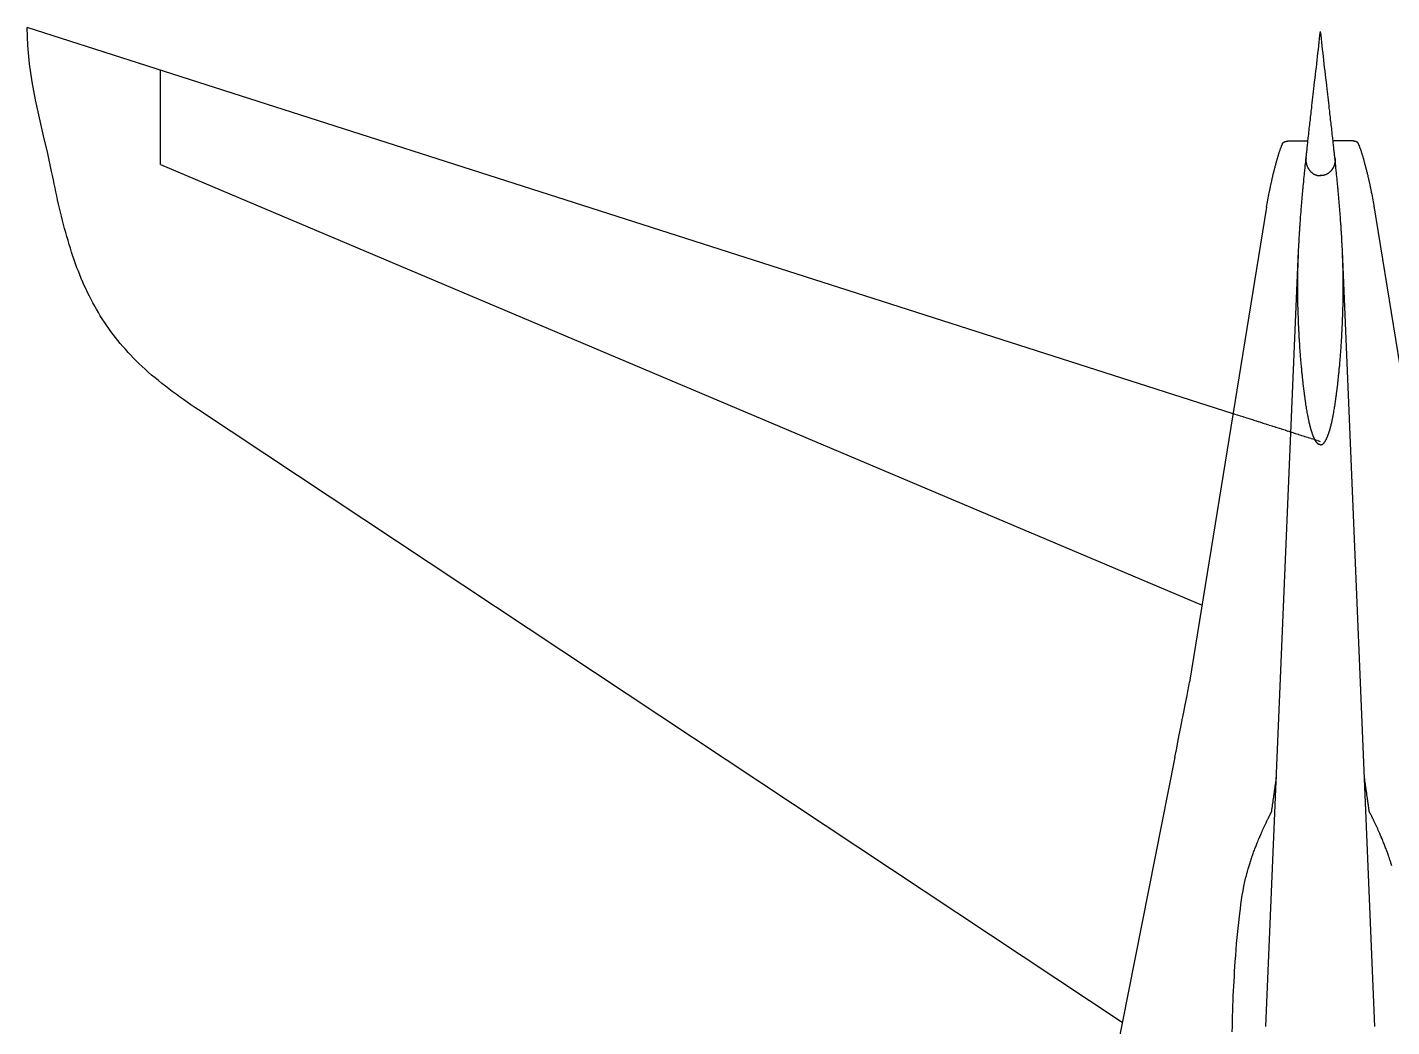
# Model space of a CAD drawing. Extents: x 73554 to 206494, y -55407 to 34157.
# Drawn here: x 164792 to 175028, y 786 to 8282 of the extents above; entities that cross this region are included whole.
import ezdxf

# ---------------------------------------------------------------- set-up
doc = ezdxf.new("R2010")
doc.units = 0
doc.header["$MEASUREMENT"] = 0
doc.linetypes.add('CENTERLINE', pattern=[25.4, 19.05, -1.5875, 3.175, -1.5875])
doc.linetypes.add('SOLID', pattern=[0])
doc.layers.add('LAYER_0$C$L0', color=7, linetype='SOLID')

msp = doc.modelspace()

# ---------------------------------------------------------------- linework, layer by layer
at = {"layer": 'LAYER_0$C$L0'}
for p, q in [((173839, 5384), (164792, 8282)), ((173839, 5384), (164792, 8282)), ((173839, 5384), (164792, 8282)), ((165792, 7254), (165792, 7962)), ((165792, 7254), (173606, 3947)), ((174090, 6932), (173512, 3369)), ((175476, 3369), (174896, 6943)), ((174085, 786), (174330, 6603)), ((174903, 786), (174658, 6603)), ((173006, 816), (166076, 5412)), ((173401, 2807), (172722, -615))]:
    msp.add_line(p, q, dxfattribs=at)
at = {"layer": 'LAYER_0$C$L0', "linetype": 'CENTERLINE'}
msp.add_line((174494, 5174), (173839, 5384), dxfattribs=at)
at = {"layer": 'LAYER_0$C$L0'}
for points in [[(166076, 5412), (166048, 5431), (166019, 5450), (165991, 5470), (165963, 5490), (165935, 5510), (165908, 5530), (165880, 5551), (165854, 5571), (165828, 5591), (165802, 5611), (165776, 5632), (165751, 5653), (165725, 5674), (165700, 5695), (165676, 5717), (165654, 5738), (165632, 5758), (165611, 5779), (165589, 5801), (165569, 5822), (165548, 5844), (165528, 5867), (165508, 5889), (165490, 5911), (165472, 5933), (165454, 5955), (165437, 5978), (165420, 6001), (165403, 6024), (165387, 6047), (165371, 6071), (165355, 6095), (165340, 6119), (165326, 6143), (165311, 6167), (165298, 6191), (165284, 6216), (165271, 6241), (165258, 6266), (165245, 6292), (165233, 6319), (165220, 6345), (165209, 6371), (165197, 6398), (165186, 6425), (165176, 6452), (165165, 6479), (165155, 6508), (165144, 6537), (165134, 6566), (165125, 6595), (165116, 6625), (165106, 6654), (165098, 6684), (165089, 6713), (165081, 6743), (165072, 6774), (165064, 6804), (165056, 6834), (165048, 6865), (165041, 6895), (165034, 6926), (165027, 6956), (165020, 6987), (165013, 7017), (165007, 7048), (165001, 7078), (164994, 7109), (164988, 7139), (164982, 7170), (164975, 7200), (164946, 7335), (164915, 7469), (164884, 7604), (164855, 7739), (164830, 7874), (164810, 8009), (164797, 8146), (164792, 8282)], [(174494, 5151), (174494, 5151), (174493, 5151), (174493, 5151), (174492, 5151), (174492, 5151), (174492, 5151), (174491, 5151), (174491, 5151), (174490, 5151), (174490, 5151), (174490, 5151), (174489, 5151), (174489, 5151), (174488, 5151), (174488, 5151), (174488, 5152), (174487, 5152), (174486, 5152), (174486, 5152), (174485, 5152), (174485, 5152), (174484, 5153), (174484, 5153), (174483, 5153), (174482, 5153), (174482, 5154), (174481, 5154), (174480, 5154), (174479, 5155), (174479, 5155), (174478, 5156), (174477, 5156), (174477, 5157), (174476, 5157), (174475, 5157), (174475, 5158), (174474, 5158), (174474, 5159), (174473, 5159), (174473, 5160), (174472, 5160), (174471, 5161), (174471, 5161), (174470, 5162), (174470, 5162), (174469, 5163), (174469, 5164), (174468, 5164), (174468, 5165), (174467, 5165), (174467, 5166), (174466, 5167), (174466, 5167), (174465, 5168), (174465, 5169), (174464, 5169), (174464, 5170), (174463, 5171), (174463, 5171), (174462, 5172), (174462, 5173), (174461, 5173), (174461, 5174), (174460, 5175), (174460, 5176), (174459, 5177), (174458, 5178), (174458, 5179), (174457, 5180), (174457, 5181), (174456, 5182), (174456, 5183), (174455, 5184), (174454, 5185), (174454, 5186), (174453, 5187), (174453, 5188), (174452, 5189), (174451, 5190), (174451, 5191), (174450, 5193), (174449, 5194), (174449, 5196), (174448, 5197), (174447, 5199), (174446, 5201), (174446, 5202), (174445, 5204), (174444, 5206), (174443, 5208), (174443, 5209), (174442, 5211), (174441, 5213), (174440, 5215), (174440, 5217), (174439, 5219), (174438, 5220), (174438, 5222), (174437, 5223), (174437, 5224), (174436, 5225), (174436, 5227), (174435, 5228), (174435, 5229), (174434, 5232), (174433, 5234), (174432, 5237), (174431, 5240), (174431, 5242), (174430, 5245), (174429, 5247), (174428, 5250), (174427, 5252), (174427, 5254), (174426, 5256), (174425, 5258), (174425, 5260), (174424, 5262), (174424, 5264), (174423, 5267), (174422, 5269), (174422, 5271), (174421, 5273), (174421, 5275), (174420, 5277), (174419, 5279), (174419, 5281), (174418, 5283), (174418, 5286), (174417, 5288), (174416, 5291), (174416, 5293), (174415, 5296), (174415, 5298), (174414, 5300), (174413, 5303), (174413, 5305), (174412, 5307), (174412, 5309), (174411, 5311), (174411, 5313), (174410, 5316), (174410, 5318), (174409, 5320), (174408, 5324), (174408, 5329), (174407, 5333), (174406, 5338), (174405, 5342), (174404, 5346), (174403, 5351), (174402, 5355), (174401, 5359), (174401, 5362), (174400, 5366), (174399, 5369), (174399, 5373), (174398, 5376), (174397, 5380), (174397, 5383), (174395, 5393), (174393, 5403), (174392, 5412), (174390, 5422), (174388, 5432), (174387, 5441), (174385, 5451), (174384, 5461), (174383, 5466), (174382, 5471), (174382, 5477), (174381, 5482), (174380, 5487), (174379, 5493), (174379, 5498), (174378, 5503), (174377, 5509), (174376, 5514), (174376, 5519), (174375, 5525), (174374, 5530), (174374, 5535), (174373, 5541), (174372, 5546), (174371, 5551), (174371, 5557), (174370, 5562), (174369, 5568), (174369, 5573), (174368, 5579), (174367, 5584), (174367, 5590), (174366, 5595), (174365, 5601), (174365, 5606), (174364, 5612), (174364, 5617), (174363, 5623), (174362, 5628), (174362, 5634), (174361, 5643), (174360, 5652), (174359, 5661), (174358, 5670), (174357, 5678), (174356, 5687), (174355, 5696), (174354, 5705), (174354, 5714), (174353, 5722), (174352, 5730), (174351, 5738), (174351, 5746), (174350, 5755), (174349, 5763), (174348, 5771), (174347, 5780), (174347, 5789), (174346, 5798), (174345, 5807), (174344, 5816), (174344, 5825), (174343, 5833), (174342, 5842), (174342, 5852), (174341, 5862), (174340, 5872), (174340, 5882), (174339, 5892), (174338, 5902), (174338, 5912), (174337, 5922), (174336, 5929), (174336, 5936), (174336, 5944), (174335, 5951), (174335, 5958), (174334, 5966), (174334, 5973), (174334, 5980), (174333, 5988), (174333, 5995), (174332, 6003), (174332, 6010), (174332, 6017), (174331, 6025), (174331, 6032), (174331, 6039), (174330, 6050), (174330, 6061), (174329, 6072), (174329, 6083), (174328, 6094), (174328, 6104), (174328, 6115), (174327, 6126), (174327, 6137), (174327, 6147), (174326, 6158), (174326, 6169), (174326, 6179), (174325, 6190), (174325, 6201), (174325, 6211), (174325, 6222), (174325, 6233), (174325, 6244), (174324, 6255), (174324, 6265), (174324, 6276), (174324, 6287), (174324, 6298), (174324, 6306), (174324, 6313), (174324, 6321), (174324, 6328), (174324, 6336), (174324, 6343), (174324, 6351), (174324, 6358), (174324, 6370), (174324, 6381), (174324, 6392), (174324, 6404), (174324, 6415), (174325, 6426), (174325, 6438), (174325, 6449), (174325, 6461), (174325, 6473), (174326, 6485), (174326, 6497), (174326, 6509), (174327, 6521), (174327, 6533), (174327, 6545), (174328, 6552), (174328, 6559), (174328, 6567), (174328, 6574), (174329, 6581), (174329, 6589), (174329, 6596), (174330, 6603), (174330, 6609), (174330, 6616), (174330, 6622), (174331, 6628), (174331, 6634), (174331, 6641), (174332, 6647), (174332, 6653), (174332, 6660), (174333, 6667), (174333, 6674), (174333, 6681), (174334, 6688), (174334, 6695), (174335, 6702), (174335, 6709), (174336, 6717), (174336, 6725), (174336, 6732), (174337, 6740), (174337, 6748), (174338, 6756), (174338, 6764), (174339, 6772), (174339, 6780), (174340, 6787), (174341, 6795), (174341, 6803), (174342, 6811), (174342, 6819), (174343, 6827), (174343, 6835), (174344, 6844), (174345, 6854), (174345, 6864), (174346, 6873), (174347, 6883), (174348, 6892), (174348, 6902), (174349, 6912), (174350, 6922), (174351, 6932), (174351, 6942), (174352, 6951), (174353, 6961), (174354, 6971), (174355, 6981), (174356, 6991), (174356, 7001), (174357, 7010), (174358, 7020), (174359, 7029), (174360, 7039), (174361, 7048), (174362, 7058), (174362, 7067), (174363, 7076), (174364, 7085), (174365, 7094), (174366, 7103), (174367, 7112), (174368, 7121), (174368, 7130), (174369, 7139), (174370, 7149), (174371, 7158), (174372, 7167), (174373, 7176), (174374, 7185), (174375, 7194), (174376, 7204), (174377, 7213), (174378, 7224), (174379, 7236), (174380, 7247), (174381, 7259), (174383, 7270), (174384, 7281), (174385, 7293), (174386, 7304), (174387, 7313), (174388, 7321), (174389, 7330), (174390, 7339), (174391, 7347), (174392, 7356), (174393, 7364), (174394, 7373), (174395, 7383), (174396, 7393), (174397, 7403), (174398, 7413), (174399, 7423), (174400, 7433), (174401, 7443), (174402, 7453), (174404, 7467), (174406, 7482), (174407, 7496), (174409, 7510), (174410, 7524), (174412, 7538), (174414, 7552), (174415, 7566), (174416, 7577), (174418, 7588), (174419, 7599), (174420, 7611), (174422, 7622), (174423, 7633), (174424, 7644), (174425, 7656), (174428, 7676), (174430, 7697), (174432, 7717), (174435, 7738), (174437, 7758), (174440, 7779), (174442, 7800), (174444, 7820), (174447, 7847), (174450, 7874), (174453, 7901), (174457, 7928), (174460, 7955), (174463, 7982), (174466, 8008), (174469, 8035), (174472, 8062), (174475, 8089), (174478, 8116), (174481, 8143), (174484, 8170), (174487, 8197), (174490, 8224), (174493, 8251)], [(174494, 5151), (174494, 5151), (174495, 5151), (174495, 5151), (174496, 5151), (174496, 5151), (174496, 5151), (174497, 5151), (174497, 5151), (174498, 5151), (174498, 5151), (174498, 5151), (174499, 5151), (174499, 5151), (174500, 5151), (174500, 5151), (174500, 5152), (174501, 5152), (174502, 5152), (174502, 5152), (174503, 5152), (174503, 5152), (174504, 5153), (174504, 5153), (174505, 5153), (174506, 5153), (174506, 5154), (174507, 5154), (174508, 5154), (174509, 5155), (174509, 5155), (174510, 5156), (174511, 5156), (174512, 5157), (174512, 5157), (174513, 5157), (174513, 5158), (174514, 5158), (174514, 5159), (174515, 5159), (174516, 5160), (174516, 5160), (174517, 5161), (174517, 5161), (174518, 5162), (174518, 5162), (174519, 5163), (174519, 5164), (174520, 5164), (174520, 5165), (174521, 5165), (174521, 5166), (174522, 5167), (174522, 5167), (174523, 5168), (174523, 5169), (174524, 5169), (174524, 5170), (174525, 5171), (174525, 5171), (174526, 5172), (174526, 5173), (174527, 5173), (174527, 5174), (174528, 5175), (174528, 5176), (174529, 5177), (174530, 5178), (174530, 5179), (174531, 5180), (174531, 5181), (174532, 5182), (174533, 5183), (174533, 5184), (174534, 5185), (174534, 5186), (174535, 5187), (174535, 5188), (174536, 5189), (174537, 5190), (174537, 5191), (174538, 5193), (174539, 5194), (174539, 5196), (174540, 5197), (174541, 5199), (174542, 5201), (174542, 5202), (174543, 5204), (174544, 5206), (174545, 5208), (174545, 5209), (174546, 5211), (174547, 5213), (174548, 5215), (174549, 5217), (174549, 5219), (174550, 5220), (174550, 5222), (174551, 5223), (174551, 5224), (174552, 5225), (174552, 5227), (174553, 5228), (174553, 5229), (174554, 5232), (174555, 5234), (174556, 5237), (174557, 5240), (174557, 5242), (174558, 5245), (174559, 5247), (174560, 5250), (174561, 5252), (174561, 5254), (174562, 5256), (174563, 5258), (174563, 5260), (174564, 5262), (174564, 5264), (174565, 5267), (174566, 5269), (174566, 5271), (174567, 5273), (174568, 5275), (174568, 5277), (174569, 5279), (174569, 5281), (174570, 5283), (174570, 5286), (174571, 5288), (174572, 5291), (174572, 5293), (174573, 5296), (174574, 5298), (174574, 5300), (174575, 5303), (174575, 5305), (174576, 5307), (174576, 5309), (174577, 5311), (174577, 5313), (174578, 5316), (174578, 5318), (174579, 5320), (174580, 5324), (174581, 5329), (174581, 5333), (174582, 5338), (174583, 5342), (174584, 5346), (174585, 5351), (174586, 5355), (174587, 5359), (174587, 5362), (174588, 5366), (174589, 5369), (174589, 5373), (174590, 5376), (174591, 5380), (174591, 5383), (174593, 5393), (174595, 5403), (174597, 5412), (174598, 5422), (174600, 5432), (174601, 5441), (174603, 5451), (174604, 5461), (174605, 5466), (174606, 5471), (174606, 5477), (174607, 5482), (174608, 5487), (174609, 5493), (174609, 5498), (174610, 5503), (174611, 5509), (174612, 5514), (174612, 5519), (174613, 5525), (174614, 5530), (174615, 5535), (174615, 5541), (174616, 5546), (174617, 5551), (174617, 5557), (174618, 5562), (174619, 5568), (174619, 5573), (174620, 5579), (174621, 5584), (174621, 5590), (174622, 5595), (174623, 5601), (174623, 5606), (174624, 5612), (174624, 5617), (174625, 5623), (174626, 5628), (174626, 5634), (174627, 5643), (174628, 5652), (174629, 5661), (174630, 5670), (174631, 5678), (174632, 5687), (174633, 5696), (174634, 5705), (174634, 5714), (174635, 5722), (174636, 5730), (174637, 5738), (174638, 5746), (174638, 5755), (174639, 5763), (174640, 5771), (174641, 5780), (174641, 5789), (174642, 5798), (174643, 5807), (174644, 5816), (174644, 5825), (174645, 5833), (174646, 5842), (174646, 5852), (174647, 5862), (174648, 5872), (174649, 5882), (174649, 5892), (174650, 5902), (174651, 5912), (174651, 5922), (174652, 5929), (174652, 5936), (174652, 5944), (174653, 5951), (174653, 5958), (174654, 5966), (174654, 5973), (174655, 5980), (174655, 5988), (174655, 5995), (174656, 6003), (174656, 6010), (174656, 6017), (174657, 6025), (174657, 6032), (174657, 6039), (174658, 6050), (174658, 6061), (174659, 6072), (174659, 6083), (174660, 6094), (174660, 6104), (174661, 6115), (174661, 6126), (174661, 6137), (174662, 6147), (174662, 6158), (174662, 6169), (174662, 6179), (174663, 6190), (174663, 6201), (174663, 6211), (174663, 6222), (174663, 6233), (174664, 6244), (174664, 6255), (174664, 6265), (174664, 6276), (174664, 6287), (174664, 6298), (174664, 6306), (174664, 6313), (174664, 6321), (174664, 6328), (174664, 6336), (174664, 6343), (174664, 6351), (174664, 6358), (174664, 6370), (174664, 6381), (174664, 6392), (174664, 6404), (174664, 6415), (174663, 6426), (174663, 6438), (174663, 6449), (174663, 6461), (174663, 6473), (174662, 6485), (174662, 6497), (174662, 6509), (174661, 6521), (174661, 6533), (174661, 6545), (174660, 6552), (174660, 6559), (174660, 6567), (174660, 6574), (174659, 6581), (174659, 6589), (174659, 6596), (174658, 6603), (174658, 6609), (174658, 6616), (174658, 6622), (174657, 6628), (174657, 6634), (174657, 6641), (174656, 6647), (174656, 6653), (174656, 6660), (174655, 6667), (174655, 6674), (174655, 6681), (174654, 6688), (174654, 6695), (174653, 6702), (174653, 6709), (174653, 6717), (174652, 6725), (174652, 6732), (174651, 6740), (174651, 6748), (174650, 6756), (174650, 6764), (174649, 6772), (174649, 6780), (174648, 6787), (174648, 6795), (174647, 6803), (174646, 6811), (174646, 6819), (174645, 6827), (174645, 6835), (174644, 6844), (174643, 6854), (174643, 6864), (174642, 6873), (174641, 6883), (174641, 6892), (174640, 6902), (174639, 6912), (174638, 6922), (174637, 6932), (174637, 6942), (174636, 6951), (174635, 6961), (174634, 6971), (174633, 6981), (174632, 6991), (174632, 7001), (174631, 7010), (174630, 7020), (174629, 7029), (174628, 7039), (174627, 7048), (174627, 7058), (174626, 7067), (174625, 7076), (174624, 7085), (174623, 7094), (174622, 7103), (174621, 7112), (174621, 7121), (174620, 7130), (174619, 7139), (174618, 7149), (174617, 7158), (174616, 7167), (174615, 7176), (174614, 7185), (174613, 7194), (174612, 7204), (174611, 7213), (174610, 7224), (174609, 7236), (174608, 7247), (174607, 7259), (174606, 7270), (174604, 7281), (174603, 7293), (174602, 7304), (174601, 7313), (174600, 7321), (174599, 7330), (174598, 7339), (174597, 7347), (174596, 7356), (174595, 7364), (174595, 7373), (174593, 7383), (174592, 7393), (174591, 7403), (174590, 7413), (174589, 7423), (174588, 7433), (174587, 7443), (174586, 7453), (174584, 7467), (174582, 7482), (174581, 7496), (174579, 7510), (174578, 7524), (174576, 7538), (174575, 7552), (174573, 7566), (174572, 7577), (174570, 7588), (174569, 7599), (174568, 7611), (174567, 7622), (174565, 7633), (174564, 7644), (174563, 7656), (174560, 7676), (174558, 7697), (174556, 7717), (174553, 7738), (174551, 7758), (174549, 7779), (174546, 7800), (174544, 7820), (174541, 7847), (174538, 7874), (174535, 7901), (174532, 7928), (174528, 7955), (174525, 7982), (174522, 8008), (174519, 8035), (174516, 8062), (174513, 8089), (174510, 8116), (174507, 8143), (174504, 8170), (174501, 8197), (174498, 8224), (174495, 8251)], [(174090, 6932), (174092, 6946), (174094, 6960), (174097, 6974), (174099, 6987), (174102, 7001), (174105, 7015), (174107, 7028), (174110, 7042), (174111, 7048), (174112, 7054), (174113, 7059), (174114, 7065), (174116, 7071), (174117, 7076), (174118, 7082), (174119, 7088), (174120, 7093), (174121, 7098), (174122, 7103), (174123, 7109), (174124, 7114), (174126, 7119), (174127, 7124), (174128, 7129), (174129, 7134), (174130, 7139), (174131, 7144), (174132, 7149), (174134, 7154), (174135, 7159), (174136, 7164), (174137, 7170), (174139, 7176), (174140, 7182), (174142, 7189), (174143, 7195), (174145, 7202), (174146, 7208), (174148, 7214), (174150, 7221), (174151, 7227), (174153, 7233), (174155, 7240), (174156, 7246), (174158, 7252), (174160, 7259), (174161, 7265), (174163, 7272), (174165, 7277), (174166, 7283), (174168, 7289), (174170, 7294), (174171, 7300), (174173, 7306), (174175, 7311), (174176, 7317), (174178, 7323), (174180, 7328), (174182, 7334), (174183, 7340), (174185, 7345), (174187, 7351), (174189, 7357), (174191, 7362), (174192, 7366), (174194, 7370), (174195, 7374), (174197, 7377), (174198, 7381), (174200, 7385), (174201, 7389), (174202, 7393), (174203, 7395), (174204, 7396), (174205, 7398), (174206, 7400), (174206, 7402), (174207, 7404), (174208, 7406), (174208, 7408), (174209, 7408), (174209, 7409), (174209, 7409), (174209, 7410), (174209, 7410), (174209, 7410), (174209, 7411), (174210, 7411), (174210, 7412), (174210, 7412), (174210, 7412), (174210, 7413), (174211, 7413), (174211, 7414), (174211, 7414), (174212, 7414), (174212, 7415), (174212, 7415), (174212, 7415), (174213, 7416), (174213, 7416), (174213, 7416), (174214, 7417), (174214, 7417), (174214, 7417), (174215, 7418), (174215, 7418), (174216, 7418), (174216, 7419), (174217, 7419), (174217, 7419), (174218, 7420), (174218, 7420), (174218, 7420), (174218, 7420), (174219, 7420), (174219, 7421), (174219, 7421), (174219, 7421), (174219, 7421), (174220, 7421), (174221, 7422), (174222, 7422), (174223, 7423), (174223, 7423), (174224, 7423), (174225, 7424), (174226, 7424), (174228, 7425), (174229, 7425), (174231, 7426), (174233, 7426), (174235, 7427), (174236, 7427), (174238, 7428), (174240, 7428), (174242, 7429), (174243, 7429), (174245, 7429), (174246, 7429), (174248, 7430), (174249, 7430), (174251, 7430), (174252, 7430), (174254, 7431), (174255, 7431), (174257, 7431), (174258, 7431), (174260, 7431), (174261, 7431), (174263, 7431), (174264, 7431), (174265, 7431), (174266, 7431), (174266, 7431), (174267, 7431), (174268, 7431), (174268, 7431), (174269, 7431), (174270, 7431), (174271, 7431), (174273, 7431), (174274, 7431), (174275, 7431), (174277, 7431), (174278, 7431), (174279, 7431), (174281, 7431), (174290, 7431), (174300, 7431), (174310, 7431), (174320, 7431), (174330, 7431), (174339, 7431), (174349, 7431), (174359, 7431), (174364, 7431), (174369, 7431), (174374, 7431), (174380, 7431), (174385, 7431), (174390, 7431), (174395, 7431), (174400, 7431), (174400, 7431)], [(174898, 6932), (174896, 6946), (174894, 6960), (174891, 6974), (174889, 6987), (174886, 7001), (174884, 7015), (174881, 7028), (174878, 7042), (174877, 7048), (174876, 7054), (174875, 7059), (174874, 7065), (174873, 7071), (174871, 7076), (174870, 7082), (174869, 7088), (174868, 7093), (174867, 7098), (174866, 7103), (174865, 7109), (174864, 7114), (174862, 7119), (174861, 7124), (174860, 7129), (174859, 7134), (174858, 7139), (174857, 7144), (174856, 7149), (174855, 7154), (174853, 7159), (174852, 7164), (174851, 7170), (174850, 7176), (174848, 7182), (174846, 7189), (174845, 7195), (174843, 7202), (174842, 7208), (174840, 7214), (174838, 7221), (174837, 7227), (174835, 7233), (174833, 7240), (174832, 7246), (174830, 7252), (174828, 7259), (174827, 7265), (174825, 7272), (174823, 7277), (174822, 7283), (174820, 7289), (174819, 7294), (174817, 7300), (174815, 7306), (174814, 7311), (174812, 7317), (174810, 7323), (174808, 7328), (174807, 7334), (174805, 7340), (174803, 7345), (174801, 7351), (174799, 7357), (174797, 7362), (174796, 7366), (174794, 7370), (174793, 7374), (174791, 7377), (174790, 7381), (174789, 7385), (174787, 7389), (174786, 7393), (174785, 7395), (174784, 7396), (174783, 7398), (174783, 7400), (174782, 7402), (174781, 7404), (174780, 7406), (174780, 7408), (174780, 7408), (174779, 7409), (174779, 7409), (174779, 7410), (174779, 7410), (174779, 7410), (174779, 7411), (174778, 7411), (174778, 7412), (174778, 7412), (174778, 7412), (174778, 7413), (174777, 7413), (174777, 7414), (174777, 7414), (174777, 7414), (174776, 7415), (174776, 7415), (174776, 7415), (174775, 7416), (174775, 7416), (174775, 7416), (174775, 7417), (174774, 7417), (174774, 7417), (174773, 7418), (174773, 7418), (174772, 7418), (174772, 7419), (174771, 7419), (174771, 7419), (174771, 7420), (174770, 7420), (174770, 7420), (174770, 7420), (174770, 7420), (174769, 7421), (174769, 7421), (174769, 7421), (174769, 7421), (174768, 7421), (174767, 7422), (174766, 7422), (174765, 7423), (174765, 7423), (174764, 7423), (174763, 7424), (174762, 7424), (174761, 7425), (174759, 7425), (174757, 7426), (174755, 7426), (174753, 7427), (174752, 7427), (174750, 7428), (174748, 7428), (174746, 7429), (174745, 7429), (174743, 7429), (174742, 7429), (174740, 7430), (174739, 7430), (174737, 7430), (174736, 7430), (174734, 7431), (174733, 7431), (174731, 7431), (174730, 7431), (174728, 7431), (174727, 7431), (174725, 7431), (174724, 7431), (174723, 7431), (174722, 7431), (174722, 7431), (174721, 7431), (174720, 7431), (174720, 7431), (174719, 7431), (174718, 7431), (174717, 7431), (174716, 7431), (174714, 7431), (174713, 7431), (174712, 7431), (174710, 7431), (174709, 7431), (174708, 7431), (174698, 7431), (174688, 7431), (174678, 7431), (174668, 7431), (174658, 7431), (174649, 7431), (174639, 7431), (174629, 7431), (174624, 7431), (174619, 7431), (174614, 7431), (174609, 7431), (174603, 7431), (174598, 7431), (174593, 7431), (174588, 7431), (174588, 7431)], [(174386, 7304), (174386, 7304), (174386, 7304), (174386, 7303), (174386, 7303), (174386, 7303), (174386, 7302), (174386, 7302), (174386, 7302), (174386, 7301), (174386, 7301), (174386, 7301), (174386, 7301), (174386, 7301), (174386, 7300), (174386, 7300), (174386, 7300), (174386, 7299), (174385, 7298), (174385, 7297), (174385, 7296), (174385, 7295), (174385, 7294), (174385, 7293), (174385, 7292), (174385, 7290), (174384, 7289), (174384, 7287), (174384, 7285), (174384, 7283), (174384, 7281), (174384, 7280), (174384, 7278), (174384, 7278), (174384, 7277), (174385, 7277), (174385, 7277), (174385, 7276), (174385, 7276), (174385, 7276), (174385, 7275), (174385, 7275), (174385, 7274), (174385, 7273), (174385, 7272), (174385, 7271), (174386, 7270), (174386, 7269), (174386, 7268), (174386, 7267), (174386, 7265), (174387, 7264), (174387, 7262), (174388, 7260), (174388, 7259), (174388, 7257), (174389, 7256), (174389, 7254), (174390, 7252), (174390, 7251), (174391, 7249), (174391, 7248), (174392, 7246), (174392, 7245), (174393, 7243), (174394, 7241), (174395, 7239), (174396, 7237), (174396, 7235), (174397, 7233), (174398, 7231), (174399, 7229), (174400, 7227), (174401, 7226), (174402, 7225), (174403, 7223), (174403, 7222), (174404, 7221), (174405, 7220), (174406, 7218), (174407, 7217), (174408, 7216), (174409, 7214), (174410, 7213), (174410, 7212), (174411, 7211), (174412, 7210), (174413, 7208), (174414, 7207), (174416, 7206), (174417, 7204), (174419, 7202), (174420, 7201), (174421, 7199), (174423, 7198), (174425, 7197), (174426, 7195), (174428, 7194), (174429, 7193), (174431, 7191), (174432, 7190), (174434, 7189), (174435, 7188), (174437, 7187), (174439, 7185), (174440, 7184), (174442, 7183), (174444, 7183), (174445, 7182), (174447, 7181), (174449, 7180), (174450, 7179), (174452, 7178), (174454, 7177), (174456, 7177), (174457, 7176), (174459, 7175), (174461, 7175), (174463, 7174), (174464, 7174), (174466, 7173), (174468, 7173), (174470, 7172), (174472, 7172), (174473, 7171), (174475, 7171), (174477, 7171), (174479, 7170), (174481, 7170), (174481, 7170), (174482, 7170), (174483, 7170), (174484, 7170), (174485, 7170), (174486, 7170), (174487, 7170), (174488, 7170), (174489, 7170), (174490, 7170), (174491, 7170), (174492, 7170), (174493, 7170), (174494, 7170), (174496, 7170), (174497, 7170)], [(174602, 7304), (174602, 7304), (174602, 7304), (174602, 7303), (174602, 7303), (174602, 7303), (174602, 7302), (174602, 7302), (174602, 7302), (174602, 7301), (174602, 7301), (174602, 7301), (174602, 7301), (174602, 7301), (174602, 7300), (174602, 7300), (174602, 7300), (174603, 7299), (174603, 7298), (174603, 7297), (174603, 7296), (174603, 7295), (174603, 7294), (174603, 7293), (174603, 7292), (174603, 7290), (174604, 7289), (174604, 7287), (174604, 7285), (174604, 7283), (174604, 7281), (174604, 7280), (174604, 7278), (174604, 7278), (174604, 7277), (174604, 7277), (174604, 7277), (174603, 7276), (174603, 7276), (174603, 7276), (174603, 7275), (174603, 7275), (174603, 7274), (174603, 7273), (174603, 7272), (174603, 7271), (174603, 7270), (174602, 7269), (174602, 7268), (174602, 7267), (174602, 7265), (174601, 7264), (174601, 7262), (174600, 7260), (174600, 7259), (174600, 7257), (174599, 7256), (174599, 7254), (174598, 7252), (174598, 7251), (174597, 7249), (174597, 7248), (174596, 7246), (174596, 7245), (174595, 7243), (174594, 7241), (174593, 7239), (174593, 7237), (174592, 7235), (174591, 7233), (174590, 7231), (174589, 7229), (174588, 7227), (174587, 7226), (174586, 7225), (174585, 7223), (174585, 7222), (174584, 7221), (174583, 7220), (174582, 7218), (174581, 7217), (174580, 7216), (174579, 7214), (174579, 7213), (174578, 7212), (174577, 7211), (174576, 7210), (174575, 7208), (174574, 7207), (174572, 7206), (174571, 7204), (174570, 7202), (174568, 7201), (174567, 7199), (174565, 7198), (174564, 7197), (174562, 7195), (174560, 7194), (174559, 7193), (174557, 7191), (174556, 7190), (174554, 7189), (174553, 7188), (174551, 7187), (174549, 7185), (174548, 7184), (174546, 7183), (174544, 7183), (174543, 7182), (174541, 7181), (174539, 7180), (174538, 7179), (174536, 7178), (174534, 7177), (174533, 7177), (174531, 7176), (174529, 7175), (174527, 7175), (174525, 7174), (174524, 7174), (174522, 7173), (174520, 7173), (174518, 7172), (174517, 7172), (174515, 7171), (174513, 7171), (174511, 7171), (174509, 7170), (174508, 7170), (174507, 7170), (174506, 7170), (174505, 7170), (174504, 7170), (174503, 7170), (174502, 7170), (174501, 7170), (174500, 7170), (174499, 7170), (174498, 7170), (174497, 7170), (174496, 7170), (174495, 7170), (174494, 7170), (174493, 7170), (174491, 7170)], [(173402, 2807), (173402, 2807), (173413, 2863), (173424, 2920), (173435, 2976), (173446, 3032), (173457, 3088), (173468, 3145), (173480, 3201), (173491, 3257), (173494, 3271), (173497, 3285), (173499, 3299), (173502, 3313), (173505, 3327), (173507, 3341), (173510, 3355), (173512, 3369)], [(173402, 2807), (173402, 2807), (173413, 2863), (173424, 2920), (173435, 2976), (173446, 3032), (173457, 3088), (173468, 3145), (173480, 3201), (173491, 3257), (173494, 3271), (173496, 3285), (173499, 3299), (173502, 3313), (173505, 3327), (173507, 3341), (173510, 3355), (173512, 3369)], [(173832, 747), (173833, 786), (173834, 825), (173835, 864), (173836, 904), (173837, 943), (173839, 982), (173840, 1018), (173842, 1055), (173844, 1091), (173846, 1128), (173848, 1164), (173850, 1201), (173852, 1237), (173855, 1274), (173858, 1319), (173861, 1364), (173865, 1409), (173869, 1454), (173874, 1500), (173878, 1545), (173883, 1590), (173888, 1635), (173893, 1669), (173897, 1703), (173902, 1738), (173907, 1772), (173913, 1806), (173920, 1840), (173927, 1874), (173935, 1907), (173936, 1913), (173938, 1919), (173939, 1925), (173941, 1930), (173942, 1936), (173944, 1942), (173946, 1948), (173947, 1954), (173949, 1961), (173952, 1969), (173954, 1977), (173956, 1984), (173958, 1992), (173961, 2000), (173963, 2007), (173966, 2015), (173967, 2020), (173969, 2026), (173971, 2032), (173973, 2037), (173975, 2043), (173977, 2049), (173979, 2054), (173980, 2060), (173983, 2069), (173986, 2077), (173989, 2085), (173992, 2094), (173995, 2102), (173999, 2111), (174002, 2119), (174005, 2127), (174008, 2135), (174011, 2143), (174014, 2151), (174017, 2158), (174020, 2166), (174023, 2174), (174026, 2181), (174030, 2189), (174032, 2195), (174035, 2202), (174038, 2208), (174040, 2215), (174043, 2221), (174046, 2227), (174048, 2234), (174051, 2240), (174056, 2250), (174060, 2260), (174064, 2270), (174069, 2280), (174074, 2290), (174078, 2300), (174083, 2310), (174088, 2320), (174090, 2324), (174092, 2328), (174093, 2332), (174095, 2336), (174097, 2339), (174099, 2343), (174101, 2347), (174103, 2351), (174104, 2354), (174106, 2357), (174108, 2360), (174109, 2364), (174111, 2367), (174113, 2370), (174114, 2373), (174116, 2377), (174116, 2377), (174116, 2378), (174117, 2378), (174117, 2379), (174117, 2379), (174117, 2379), (174118, 2380), (174118, 2380), (174119, 2382), (174120, 2384), (174121, 2385), (174122, 2387), (174122, 2388), (174123, 2390), (174124, 2391), (174125, 2393), (174125, 2393), (174125, 2394), (174126, 2394), (174126, 2395), (174126, 2395), (174126, 2395), (174126, 2396), (174126, 2396), (174127, 2397), (174127, 2398), (174127, 2399), (174127, 2400), (174128, 2401), (174128, 2402), (174128, 2403), (174128, 2404), (174129, 2405), (174129, 2406), (174129, 2408), (174129, 2409), (174129, 2411), (174130, 2412), (174130, 2414), (174130, 2415), (174130, 2417), (174130, 2419), (174131, 2421), (174131, 2423), (174131, 2425), (174131, 2427), (174132, 2428), (174132, 2430), (174133, 2436), (174134, 2442), (174134, 2448), (174135, 2454), (174136, 2460), (174137, 2465), (174138, 2471), (174138, 2477), (174139, 2483), (174140, 2490), (174141, 2496), (174142, 2502), (174143, 2508), (174144, 2515), (174145, 2521), (174146, 2527), (174146, 2533), (174147, 2540), (174148, 2546), (174149, 2552), (174150, 2558), (174151, 2565), (174152, 2571), (174153, 2577), (174153, 2581), (174154, 2585), (174154, 2588), (174155, 2592), (174155, 2596), (174156, 2599), (174157, 2603), (174157, 2607), (174158, 2613), (174159, 2619), (174160, 2625), (174161, 2631), (174161, 2637), (174162, 2643), (174163, 2650), (174164, 2656)], [(175030, 1992), (175027, 2000), (175025, 2007), (175023, 2015), (175021, 2020), (175019, 2026), (175017, 2032), (175015, 2037), (175013, 2043), (175011, 2049), (175010, 2054), (175008, 2060), (175005, 2069), (175002, 2077), (174999, 2085), (174996, 2094), (174993, 2102), (174989, 2111), (174986, 2119), (174983, 2127), (174980, 2135), (174977, 2143), (174974, 2151), (174971, 2158), (174968, 2166), (174965, 2174), (174962, 2181), (174959, 2189), (174956, 2195), (174953, 2202), (174951, 2208), (174948, 2215), (174945, 2221), (174942, 2227), (174940, 2234), (174937, 2240), (174933, 2250), (174928, 2260), (174924, 2270), (174919, 2280), (174914, 2290), (174910, 2300), (174905, 2310), (174900, 2320), (174898, 2324), (174897, 2328), (174895, 2332), (174893, 2336), (174891, 2339), (174889, 2343), (174887, 2347), (174885, 2351), (174884, 2354), (174882, 2357), (174880, 2360), (174879, 2364), (174877, 2367), (174876, 2370), (174874, 2373), (174872, 2377), (174872, 2377), (174872, 2378), (174871, 2378), (174871, 2379), (174871, 2379), (174871, 2379), (174870, 2380), (174870, 2380), (174869, 2382), (174868, 2384), (174867, 2385), (174867, 2387), (174866, 2388), (174865, 2390), (174864, 2391), (174863, 2393), (174863, 2393), (174863, 2394), (174863, 2394), (174862, 2395), (174862, 2395), (174862, 2395), (174862, 2396), (174862, 2396), (174861, 2397), (174861, 2398), (174861, 2399), (174861, 2400), (174860, 2401), (174860, 2402), (174860, 2403), (174860, 2404), (174860, 2405), (174859, 2406), (174859, 2408), (174859, 2409), (174859, 2411), (174859, 2412), (174858, 2414), (174858, 2415), (174858, 2417), (174858, 2419), (174857, 2421), (174857, 2423), (174857, 2425), (174857, 2427), (174856, 2428), (174856, 2430), (174855, 2436), (174854, 2442), (174854, 2448), (174853, 2454), (174852, 2460), (174851, 2465), (174850, 2471), (174850, 2477), (174849, 2483), (174848, 2490), (174847, 2496), (174846, 2502), (174845, 2508), (174844, 2515), (174843, 2521), (174843, 2527), (174842, 2533), (174841, 2540), (174840, 2546), (174839, 2552), (174838, 2558), (174837, 2565), (174836, 2571), (174835, 2577), (174835, 2581), (174834, 2585), (174834, 2588), (174833, 2592), (174833, 2596), (174832, 2599), (174832, 2603), (174831, 2607), (174830, 2613), (174829, 2619), (174828, 2625), (174828, 2631), (174827, 2637), (174826, 2643), (174825, 2650), (174824, 2656)]]:
    msp.add_lwpolyline(points, dxfattribs=at)

doc.saveas('drawing.dxf')
